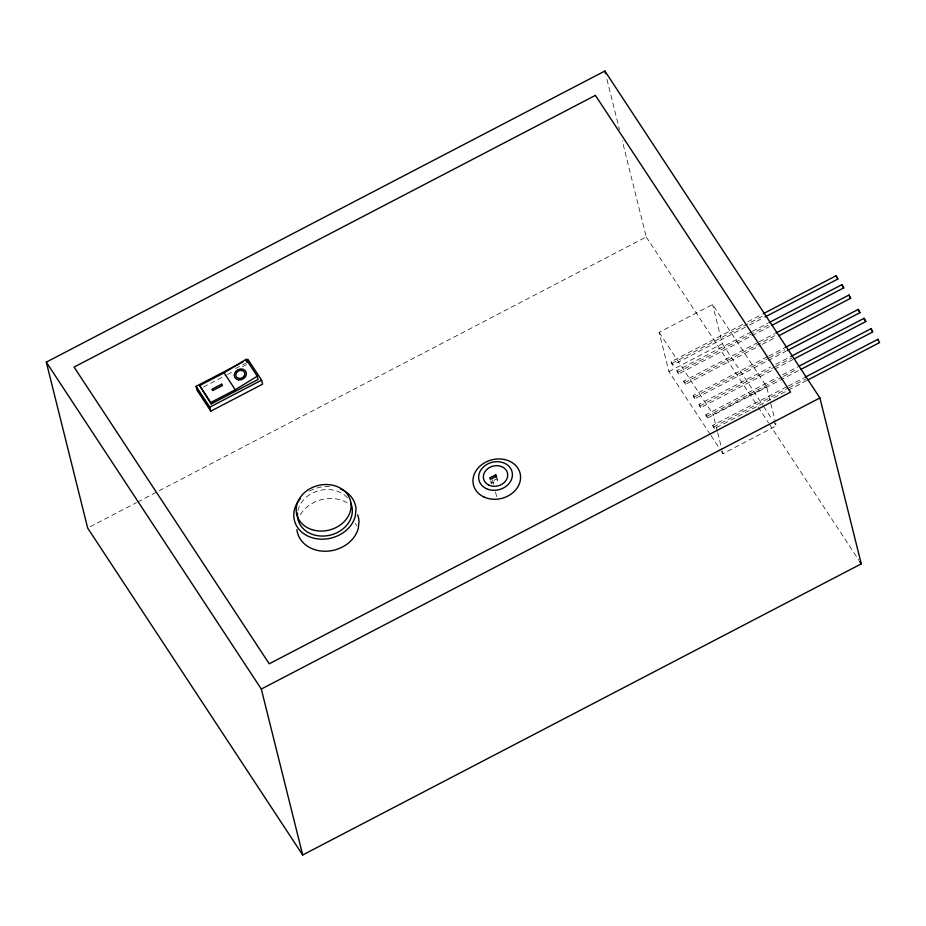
<?xml version="1.0" encoding="UTF-8"?>
<svg xmlns="http://www.w3.org/2000/svg" width="926" height="926" viewBox="0 0 926 926"><rect width="100%" height="100%" fill="white"/><g stroke="black" fill="none" stroke-linecap="round" stroke-linejoin="round"><path stroke-width="0.69" stroke-dasharray="4.63 3.47" d="M742.698 324.436L671.014 361.8L671.663 363.64L672.739 365.052L748.277 325.686M672.739 365.052L671.095 361.788M751.113 331.994L676.86 370.689L677.519 372.541L678.596 373.954L769.483 326.577M678.596 373.954L676.86 370.689M757.966 342.423L683.712 381.118L684.372 382.97L685.448 384.371L760.975 345.016M685.448 384.371L683.712 381.118M767.388 356.753L693.146 395.448L693.794 397.289L694.87 398.701L785.769 351.336M694.87 398.701L693.227 395.448M792.899 359.566L700.727 407.602L699.651 406.19L698.991 404.338L770.687 366.974M700.727 407.602L698.991 404.338M798.478 370.655L707.58 418.031L706.503 416.619L705.843 414.767L777.539 377.403M707.58 418.031L705.843 414.767M806.708 380.551L714.536 428.599L713.46 427.187L712.8 425.335L787.054 386.64M714.536 428.599L712.8 425.335M235.528 368.513L245.679 363.224M203.419 387.045L226.164 375.192M227.426 374.532L232.484 371.893M242.589 366.627L246.385 364.647M90.227 526.709L136.353 502.679M137.627 502.008L646.232 236.94L622.249 140.74M710.219 434.363L668.919 371.569L659.138 332.353L712.569 304.504L766.578 386.628L775.317 421.643M747.814 321.762L761.901 314.423M671.871 363.42L762.769 316.055M749.551 325.026L763.637 317.687M668.919 371.569L722.349 343.72L712.569 304.504M752.387 331.323L767.758 323.324M677.728 372.321L769.9 324.285M759.251 341.752L774.611 333.742M497.54 480.189L496.683 478.881L490.653 482.029L491.509 483.326L497.54 480.189L496.868 477.503M684.58 382.751L775.479 335.374M762.26 344.345L776.347 337.006M768.673 356.082L785.317 347.412M694.002 397.069L768.256 358.374M769.541 357.714L784.901 349.704M775.803 364.312L791.163 356.302M699.859 405.97L774.113 367.275M775.386 366.603L792.031 357.934M782.655 374.741L798.027 366.731M706.712 416.399L782.25 377.032M783.523 376.361L797.61 369.023M717.349 431.285L713.159 414.478L766.578 386.628M788.327 385.968L803.687 377.958M713.668 426.967L787.922 388.272M789.195 387.6L805.84 378.931M721.342 451.275L722.928 453.694L776.358 425.844L775.664 423.043M722.349 343.72L762.862 405.31M763.649 406.526L772.388 419.814M773.187 421.017L776.358 425.844M646.232 236.94L757.318 405.831M758.116 407.035L768.43 422.719M769.217 423.934L858.877 560.253M659.138 332.353L713.159 414.478M711.018 435.579L720.544 450.071M355.179 523.421L356.741 525.794M717.696 432.685L721.886 449.492M722.234 450.893L722.928 453.694M606.958 79.393L619.471 129.582M492.458 479.807L493.801 485.212M495.503 492.042L496.868 497.493M490.838 480.652L491.509 483.326M300.337 514.752A31.426 26.021 -14 0 1 349.021 503.987M309.411 491.197A31.426 26.021 -14 0 1 330.42 486.555M297.871 510.677A27.722 22.965 -14 0 1 319.123 490.595A27.722 22.965 -14 0 1 347.505 497.945"/><path stroke-width="1.39" d="M836.259 276.365L836.155 275.728L837.88 278.992L764.911 317.016M772.041 325.246L843.736 287.882L842 284.629L842.66 286.481M848.945 295.047L850.589 298.311L848.945 295.047L775.895 333.082M787.042 350.665L860.011 312.641L858.286 309.377L858.726 310.8M794.172 358.894L865.868 321.53L864.132 318.278L864.236 318.903M871.875 330.964C874.422 334.274 869.827 325.755 871.424 330.119M872.72 331.959L801.036 369.324M879.272 342.203L877.941 339.263L878.195 340.27M879.677 342.527L807.981 379.891M224.115 372.831L246.142 359.3L257.266 376.222L258.076 379.475L211.128 403.944L199.646 385.586L224.115 372.831L235.239 389.742L257.266 376.222M46.3 362.135L604.875 71.024L819.892 397.949L861.261 563.865L302.686 854.976L87.669 528.051L46.3 362.135L261.317 689.06L302.686 854.976M245.378 360.631L247.902 359.311L261.607 380.135L262.602 384.163L210.792 411.156L197.099 390.332L196.104 386.316L242.855 361.95M211.128 403.944L210.769 402.497L235.239 389.742M210.792 411.156L209.797 407.139L261.607 380.135M763.186 313.764L836.155 275.728M769.031 322.653L842 284.629M495.676 474.864L489.646 478.001L490.502 479.309L496.533 476.161L495.676 474.864L496.348 477.55M778.905 335.675L850.589 298.311M785.317 347.412L858.286 309.377M791.163 356.302L864.132 318.278M799.3 366.059L870.996 328.695M804.972 377.299L877.941 339.263M261.317 689.06L819.892 397.949M837.88 278.992L836.595 277.152M843.655 287.882L843.123 287.257M860.011 312.641L858.934 311.229M865.787 321.53L864.386 319.285M859.675 561.457L861.261 563.865M199.646 385.586L210.769 402.497M196.104 386.316L209.797 407.139M604.875 71.024L605.569 73.814M246.142 359.3L246.953 362.564M296.91 529.637A31.426 26.021 -14 0 0 325.894 551.236A31.426 26.021 -14 0 0 358.281 528.364L359.01 521.488A31.426 26.021 -14 0 0 357.633 514.833M300.267 498.605A31.426 26.021 -14 0 0 311.645 537.578A31.426 26.021 -14 0 0 355.271 516.303L356.012 509.416A31.426 26.021 -14 0 0 340.548 488.94M350.769 503.084A27.722 22.965 -14 0 1 328.545 535.506A27.722 22.965 -14 0 1 297.512 513.108M595.406 95.378L74.08 367.078L269.246 663.803L790.572 392.103L595.406 95.378M221.603 384.197L211.88 389.267L212.737 390.564L222.46 385.505L221.603 384.197M311.877 529.614A27.722 22.965 -14 0 0 351.023 503.86A27.722 22.965 -14 0 0 308.034 489.889A27.722 22.965 -14 0 0 311.877 529.614M238.595 379.88A6.274 5.278 -27.2 0 0 246.235 372.414A6.274 5.278 -27.2 0 0 236.13 371.013A6.274 5.278 -27.2 0 0 238.595 379.88M239.047 378.445A4.618 3.889 -27.2 0 0 244.672 372.946A4.618 3.889 -27.2 0 0 237.23 371.916A4.618 3.889 -27.2 0 0 239.047 378.445M484.113 497.077A24.03 19.897 -14 0 0 520.562 478.071A24.03 19.897 -14 0 0 485.641 462.19A24.03 19.897 -14 0 0 484.113 497.077M486.52 488.72A17.05 14.121 -14 0 0 512.414 475.269A17.05 14.121 -14 0 0 487.666 463.961A17.05 14.121 -14 0 0 486.52 488.72M489.009 485.166A12.304 10.186 -14 0 0 507.714 475.489A12.304 10.186 -14 0 0 489.877 467.306A12.304 10.186 -14 0 0 489.009 485.166"/></g></svg>
